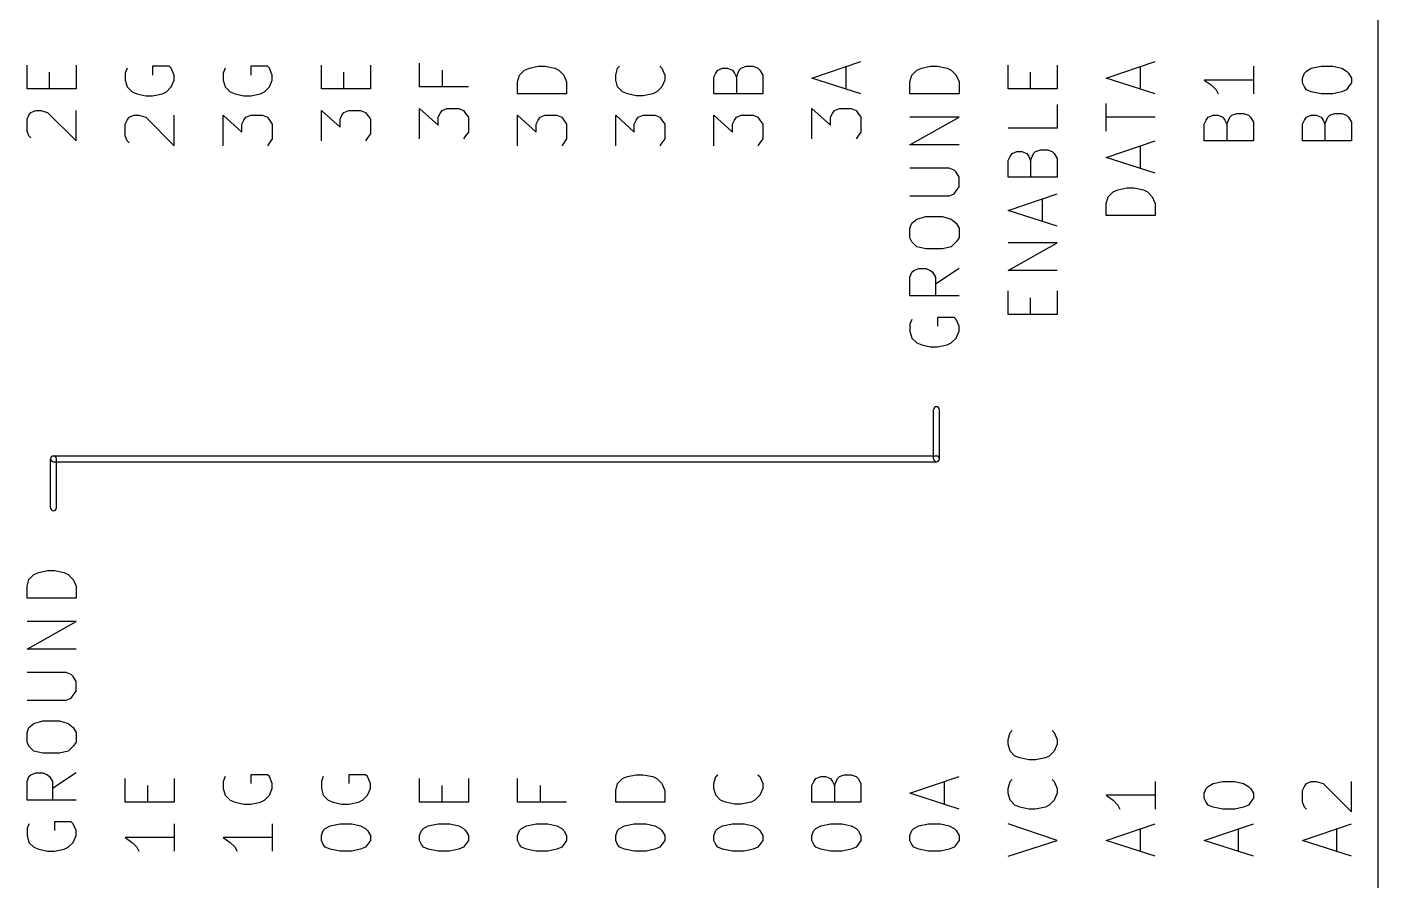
# Model space of a CAD drawing. Extents: x 10 to 287, y -200 to -10.
# Drawn here: x 139.01 to 173.99, y -75.7 to -53.59 of the extents above; entities that cross this region are included whole.
import ezdxf

# ---------------------------------------------------------------- set-up
doc = ezdxf.new("R2010")
doc.units = 0
doc.header["$MEASUREMENT"] = 0

msp = doc.modelspace()

# ---------------------------------------------------------------- linework, layer by layer
at = {"layer": 'Cyan 2'}
for p, q in [((149.174, -55.1434), (149.174, -54.5338)), ((159.334, -54.9148), (160.604, -54.483)), ((166.954, -54.9148), (168.224, -54.483)), ((139.014, -55.1942), (139.014, -54.5846)), ((139.598, -55.1942), (139.598, -54.7624)), ((140.284, -54.5846), (140.284, -55.1942)), ((141.605, -54.6608), (141.554, -54.7878)), ((141.554, -54.7878), (141.554, -54.9656)), ((142.697, -54.61), (142.265, -54.61)), ((142.265, -54.61), (142.265, -54.8386)), ((142.748, -54.6608), (142.697, -54.61)), ((142.824, -54.8386), (142.748, -54.6608)), ((142.824, -54.9656), (142.824, -54.8386)), ((144.145, -54.6608), (144.094, -54.7878)), ((144.094, -54.7878), (144.094, -54.9656)), ((145.237, -54.61), (144.805, -54.61)), ((144.805, -54.61), (144.805, -54.8386)), ((145.288, -54.6608), (145.237, -54.61)), ((145.364, -54.8386), (145.288, -54.6608)), ((145.364, -54.9656), (145.364, -54.8386)), ((146.634, -55.1942), (146.634, -54.5846)), ((147.218, -55.1942), (147.218, -54.7624)), ((147.904, -54.5846), (147.904, -55.1942)), ((149.758, -54.7116), (149.758, -55.1434)), ((151.714, -55.0164), (151.765, -54.8386)), ((151.765, -54.8386), (151.892, -54.7116)), ((151.892, -54.7116), (152.019, -54.6608)), ((152.019, -54.6608), (152.248, -54.61)), ((152.248, -54.61), (152.425, -54.61)), ((152.425, -54.61), (152.679, -54.6608)), ((152.679, -54.6608), (152.781, -54.7116)), ((152.781, -54.7116), (152.908, -54.8386)), ((152.908, -54.8386), (152.984, -55.0164)), ((154.254, -54.8386), (154.305, -54.6608)), ((154.254, -54.9656), (154.254, -54.8386)), ((154.305, -54.6608), (154.356, -54.61)), ((155.397, -54.61), (155.448, -54.6608)), ((155.448, -54.6608), (155.524, -54.8386)), ((155.524, -54.8386), (155.524, -54.9656)), ((156.794, -54.8894), (156.845, -54.7878)), ((156.794, -55.3212), (156.794, -54.8894)), ((156.845, -54.7878), (156.896, -54.7116)), ((156.896, -54.7116), (157.023, -54.6608)), ((157.023, -54.6608), (157.15, -54.6608)), ((157.15, -54.6608), (157.277, -54.7116)), ((157.277, -54.7116), (157.328, -54.7878)), ((157.328, -54.7878), (157.378, -54.8894)), ((157.378, -54.8894), (157.455, -54.7116)), ((157.378, -54.8894), (157.378, -55.3212)), ((157.455, -54.7116), (157.505, -54.6608)), ((157.505, -54.6608), (157.632, -54.61)), ((157.632, -54.61), (157.81, -54.61)), ((157.81, -54.61), (157.937, -54.6608)), ((157.937, -54.6608), (157.988, -54.7116)), ((157.988, -54.7116), (158.064, -54.8386)), ((158.064, -54.8386), (158.064, -55.3212)), ((160.223, -55.1942), (160.223, -54.61)), ((161.874, -55.0164), (161.925, -54.8386)), ((161.925, -54.8386), (162.052, -54.7116)), ((162.052, -54.7116), (162.179, -54.6608)), ((162.179, -54.6608), (162.408, -54.61)), ((162.408, -54.61), (162.585, -54.61)), ((162.585, -54.61), (162.839, -54.6608)), ((162.839, -54.6608), (162.941, -54.7116)), ((162.941, -54.7116), (163.068, -54.8386)), ((163.068, -54.8386), (163.144, -55.0164)), ((164.414, -55.1942), (164.414, -54.5846)), ((164.998, -55.1942), (164.998, -54.7624)), ((165.684, -54.5846), (165.684, -55.1942)), ((167.843, -55.1942), (167.843, -54.61)), ((170.764, -54.61), (170.764, -55.3212)), ((172.034, -54.9148), (172.085, -54.7878)), ((172.085, -54.7878), (172.136, -54.737)), ((172.136, -54.737), (172.263, -54.6608)), ((172.263, -54.6608), (172.517, -54.61)), ((172.517, -54.61), (172.822, -54.61)), ((172.822, -54.61), (173.05, -54.6608)), ((173.05, -54.6608), (173.177, -54.737)), ((173.177, -54.737), (173.228, -54.7878)), ((173.228, -54.7878), (173.304, -54.9148)), ((140.284, -55.1942), (139.014, -55.1942)), ((141.554, -54.9656), (141.605, -55.1434)), ((141.605, -55.1434), (141.732, -55.2704)), ((142.621, -55.2704), (142.748, -55.1434)), ((142.748, -55.1434), (142.824, -54.9656)), ((144.094, -54.9656), (144.145, -55.1434)), ((144.145, -55.1434), (144.272, -55.2704)), ((145.161, -55.2704), (145.288, -55.1434)), ((145.288, -55.1434), (145.364, -54.9656)), ((147.904, -55.1942), (146.634, -55.1942)), ((150.444, -55.1434), (149.174, -55.1434)), ((151.714, -55.3212), (151.714, -55.0164)), ((152.984, -55.0164), (152.984, -55.3212)), ((154.305, -55.1434), (154.254, -54.9656)), ((154.432, -55.2704), (154.305, -55.1434)), ((155.448, -55.1434), (155.321, -55.2704)), ((155.524, -54.9656), (155.448, -55.1434)), ((160.604, -55.3212), (159.334, -54.9148)), ((161.874, -55.3212), (161.874, -55.0164)), ((163.144, -55.0164), (163.144, -55.3212)), ((165.684, -55.1942), (164.414, -55.1942)), ((168.224, -55.3212), (166.954, -54.9148)), ((170.764, -54.9656), (169.494, -54.9656)), ((169.494, -54.9656), (169.672, -55.0926)), ((169.672, -55.0926), (169.799, -55.2196)), ((169.799, -55.2196), (169.85, -55.3212)), ((172.034, -55.0418), (172.034, -54.9148)), ((172.085, -55.1434), (172.034, -55.0418)), ((172.136, -55.2196), (172.085, -55.1434)), ((172.263, -55.2704), (172.136, -55.2196)), ((173.177, -55.2196), (173.05, -55.2704)), ((173.228, -55.1434), (173.177, -55.2196)), ((173.304, -55.0418), (173.228, -55.1434)), ((173.304, -54.9148), (173.304, -55.0418)), ((141.732, -55.2704), (141.859, -55.3212)), ((141.859, -55.3212), (142.088, -55.372)), ((142.088, -55.372), (142.265, -55.372)), ((142.265, -55.372), (142.519, -55.3212)), ((142.519, -55.3212), (142.621, -55.2704)), ((144.272, -55.2704), (144.399, -55.3212)), ((144.399, -55.3212), (144.628, -55.372)), ((144.628, -55.372), (144.805, -55.372)), ((144.805, -55.372), (145.059, -55.3212)), ((145.059, -55.3212), (145.161, -55.2704)), ((152.984, -55.3212), (151.714, -55.3212)), ((154.559, -55.3212), (154.432, -55.2704)), ((154.788, -55.372), (154.559, -55.3212)), ((154.965, -55.372), (154.788, -55.372)), ((155.219, -55.3212), (154.965, -55.372)), ((155.321, -55.2704), (155.219, -55.3212)), ((158.064, -55.3212), (156.794, -55.3212)), ((163.144, -55.3212), (161.874, -55.3212)), ((165.684, -55.6006), (165.684, -56.2102)), ((166.954, -56.2864), (166.954, -55.5752)), ((172.517, -55.3212), (172.263, -55.2704)), ((172.822, -55.3212), (172.517, -55.3212)), ((173.05, -55.2704), (172.822, -55.3212)), ((139.014, -55.9816), (139.065, -55.88)), ((139.065, -55.88), (139.116, -55.8038)), ((139.116, -55.8038), (139.243, -55.753)), ((139.243, -55.753), (139.37, -55.753)), ((139.37, -55.753), (139.548, -55.8038)), ((139.548, -55.8038), (140.284, -56.5404)), ((140.284, -56.5404), (140.284, -55.753)), ((141.605, -56.007), (141.656, -55.9308)), ((141.656, -55.9308), (141.783, -55.88)), ((141.783, -55.88), (141.91, -55.88)), ((141.91, -55.88), (142.088, -55.9308)), ((142.088, -55.9308), (142.824, -56.6674)), ((142.824, -56.6674), (142.824, -55.88)), ((144.094, -56.6674), (144.094, -55.88)), ((144.094, -55.88), (144.577, -56.3118)), ((144.628, -56.007), (144.678, -55.9308)), ((144.678, -55.9308), (144.805, -55.88)), ((144.805, -55.88), (145.11, -55.88)), ((145.11, -55.88), (145.237, -55.9308)), ((145.237, -55.9308), (145.288, -56.007)), ((146.634, -56.5404), (146.634, -55.753)), ((146.634, -55.753), (147.117, -56.1848)), ((147.117, -55.9816), (147.168, -55.88)), ((147.168, -55.88), (147.218, -55.8038)), ((147.218, -55.8038), (147.345, -55.753)), ((147.345, -55.753), (147.65, -55.753)), ((147.65, -55.753), (147.777, -55.8038)), ((147.777, -55.8038), (147.828, -55.88)), ((147.828, -55.88), (147.904, -55.9816)), ((149.174, -56.4896), (149.174, -55.7022)), ((149.174, -55.7022), (149.657, -56.134)), ((149.657, -55.9308), (149.708, -55.8292)), ((149.657, -56.134), (149.657, -55.9308)), ((149.708, -55.8292), (149.758, -55.753)), ((149.758, -55.753), (149.885, -55.7022)), ((149.885, -55.7022), (150.19, -55.7022)), ((150.19, -55.7022), (150.317, -55.753)), ((150.317, -55.753), (150.368, -55.8292)), ((150.368, -55.8292), (150.444, -55.9308)), ((150.444, -55.9308), (150.444, -56.3118)), ((151.714, -56.6674), (151.714, -55.88)), ((151.714, -55.88), (152.197, -56.3118)), ((152.248, -56.007), (152.298, -55.9308)), ((152.298, -55.9308), (152.425, -55.88)), ((152.425, -55.88), (152.73, -55.88)), ((152.73, -55.88), (152.857, -55.9308)), ((152.857, -55.9308), (152.908, -56.007)), ((154.254, -56.6674), (154.254, -55.88)), ((154.254, -55.88), (154.737, -56.3118)), ((154.788, -56.007), (154.838, -55.9308)), ((154.838, -55.9308), (154.965, -55.88)), ((154.965, -55.88), (155.27, -55.88)), ((155.27, -55.88), (155.397, -55.9308)), ((155.397, -55.9308), (155.448, -56.007)), ((156.794, -56.6674), (156.794, -55.88)), ((156.794, -55.88), (157.277, -56.3118)), ((157.328, -56.007), (157.378, -55.9308)), ((157.378, -55.9308), (157.505, -55.88)), ((157.505, -55.88), (157.81, -55.88)), ((157.81, -55.88), (157.937, -55.9308)), ((157.937, -55.9308), (157.988, -56.007)), ((159.334, -56.4896), (159.334, -55.7022)), ((159.334, -55.7022), (159.817, -56.134)), ((159.817, -55.9308), (159.868, -55.8292)), ((159.817, -56.134), (159.817, -55.9308)), ((159.868, -55.8292), (159.918, -55.753)), ((159.918, -55.753), (160.045, -55.7022)), ((160.045, -55.7022), (160.35, -55.7022)), ((160.35, -55.7022), (160.477, -55.753)), ((160.477, -55.753), (160.528, -55.8292)), ((160.528, -55.8292), (160.604, -55.9308)), ((160.604, -55.9308), (160.604, -56.3118)), ((161.874, -56.642), (163.144, -55.9308)), ((163.144, -55.9308), (161.874, -55.9308)), ((168.224, -55.9308), (166.954, -55.9308)), ((169.545, -56.007), (169.596, -55.9308)), ((169.596, -55.9308), (169.723, -55.88)), ((169.723, -55.88), (169.85, -55.88)), ((169.85, -55.88), (169.977, -55.9308)), ((169.977, -55.9308), (170.028, -56.007)), ((170.078, -56.1086), (170.155, -55.9308)), ((170.155, -55.9308), (170.205, -55.88)), ((170.205, -55.88), (170.332, -55.8292)), ((170.332, -55.8292), (170.51, -55.8292)), ((170.51, -55.8292), (170.637, -55.88)), ((170.637, -55.88), (170.688, -55.9308)), ((170.688, -55.9308), (170.764, -56.0578)), ((172.085, -56.007), (172.136, -55.9308)), ((172.136, -55.9308), (172.263, -55.88)), ((172.263, -55.88), (172.39, -55.88)), ((172.39, -55.88), (172.517, -55.9308)), ((172.517, -55.9308), (172.568, -56.007)), ((172.618, -56.1086), (172.695, -55.9308)), ((172.695, -55.9308), (172.745, -55.88)), ((172.745, -55.88), (172.872, -55.8292)), ((172.872, -55.8292), (173.05, -55.8292)), ((173.05, -55.8292), (173.177, -55.88)), ((173.177, -55.88), (173.228, -55.9308)), ((173.228, -55.9308), (173.304, -56.0578)), ((139.014, -56.2864), (139.014, -55.9816)), ((139.065, -56.4134), (139.014, -56.2864)), ((141.554, -56.1086), (141.605, -56.007)), ((141.554, -56.4134), (141.554, -56.1086)), ((144.577, -56.1086), (144.628, -56.007)), ((144.577, -56.3118), (144.577, -56.1086)), ((145.288, -56.007), (145.364, -56.1086)), ((145.364, -56.1086), (145.364, -56.4896)), ((147.117, -56.1848), (147.117, -55.9816)), ((147.904, -55.9816), (147.904, -56.3626)), ((152.197, -56.1086), (152.248, -56.007)), ((152.197, -56.3118), (152.197, -56.1086)), ((152.908, -56.007), (152.984, -56.1086)), ((152.984, -56.1086), (152.984, -56.4896)), ((154.737, -56.1086), (154.788, -56.007)), ((154.737, -56.3118), (154.737, -56.1086)), ((155.448, -56.007), (155.524, -56.1086)), ((155.524, -56.1086), (155.524, -56.4896)), ((157.277, -56.1086), (157.328, -56.007)), ((157.277, -56.3118), (157.277, -56.1086)), ((157.988, -56.007), (158.064, -56.1086)), ((158.064, -56.1086), (158.064, -56.4896)), ((165.684, -56.2102), (164.414, -56.2102)), ((169.494, -56.1086), (169.545, -56.007)), ((169.494, -56.5404), (169.494, -56.1086)), ((170.028, -56.007), (170.078, -56.1086)), ((170.078, -56.1086), (170.078, -56.5404)), ((170.764, -56.0578), (170.764, -56.5404)), ((172.034, -56.1086), (172.085, -56.007)), ((172.034, -56.5404), (172.034, -56.1086)), ((172.568, -56.007), (172.618, -56.1086)), ((172.618, -56.1086), (172.618, -56.5404)), ((173.304, -56.0578), (173.304, -56.5404)), ((139.116, -56.4642), (139.065, -56.4134)), ((141.605, -56.5404), (141.554, -56.4134)), ((141.656, -56.5912), (141.605, -56.5404)), ((145.288, -56.5912), (145.237, -56.6674)), ((145.364, -56.4896), (145.288, -56.5912)), ((147.828, -56.4642), (147.777, -56.5404)), ((147.904, -56.3626), (147.828, -56.4642)), ((150.368, -56.4134), (150.317, -56.4896)), ((150.444, -56.3118), (150.368, -56.4134)), ((152.908, -56.5912), (152.857, -56.6674)), ((152.984, -56.4896), (152.908, -56.5912)), ((155.448, -56.5912), (155.397, -56.6674)), ((155.524, -56.4896), (155.448, -56.5912)), ((157.988, -56.5912), (157.937, -56.6674)), ((158.064, -56.4896), (157.988, -56.5912)), ((160.528, -56.4134), (160.477, -56.4896)), ((160.604, -56.3118), (160.528, -56.4134)), ((163.144, -56.642), (161.874, -56.642)), ((166.954, -56.9722), (168.224, -56.5404)), ((170.764, -56.5404), (169.494, -56.5404)), ((173.304, -56.5404), (172.034, -56.5404)), ((164.414, -57.0484), (164.465, -56.9468)), ((164.465, -56.9468), (164.516, -56.8706)), ((164.516, -56.8706), (164.643, -56.8198)), ((164.643, -56.8198), (164.77, -56.8198)), ((164.77, -56.8198), (164.897, -56.8706)), ((164.897, -56.8706), (164.948, -56.9468)), ((164.948, -56.9468), (164.998, -57.0484)), ((164.998, -57.0484), (165.075, -56.8706)), ((165.075, -56.8706), (165.125, -56.8198)), ((165.125, -56.8198), (165.252, -56.769)), ((165.252, -56.769), (165.43, -56.769)), ((165.43, -56.769), (165.557, -56.8198)), ((165.557, -56.8198), (165.608, -56.8706)), ((165.608, -56.8706), (165.684, -56.9976)), ((165.684, -56.9976), (165.684, -57.4802)), ((168.224, -57.3786), (166.954, -56.9722)), ((167.843, -57.2516), (167.843, -56.6674)), ((162.89, -57.2516), (161.874, -57.2516)), ((163.017, -57.3024), (162.89, -57.2516)), ((163.068, -57.3532), (163.017, -57.3024)), ((163.144, -57.4802), (163.068, -57.3532)), ((164.414, -57.4802), (164.414, -57.0484)), ((164.998, -57.0484), (164.998, -57.4802)), ((163.144, -57.7342), (163.144, -57.4802)), ((165.684, -57.4802), (164.414, -57.4802)), ((161.874, -57.9628), (162.89, -57.9628)), ((162.89, -57.9628), (163.017, -57.912)), ((163.017, -57.912), (163.068, -57.8358)), ((163.068, -57.8358), (163.144, -57.7342)), ((164.414, -58.3438), (165.684, -57.912)), ((165.303, -58.6232), (165.303, -58.039)), ((166.954, -58.166), (167.005, -57.9882)), ((167.005, -57.9882), (167.132, -57.8612)), ((167.132, -57.8612), (167.259, -57.8104)), ((167.259, -57.8104), (167.488, -57.7596)), ((167.488, -57.7596), (167.665, -57.7596)), ((167.665, -57.7596), (167.919, -57.8104)), ((167.919, -57.8104), (168.021, -57.8612)), ((168.021, -57.8612), (168.148, -57.9882)), ((168.148, -57.9882), (168.224, -58.166)), ((165.684, -58.7502), (164.414, -58.3438)), ((166.954, -58.4708), (166.954, -58.166)), ((168.224, -58.166), (168.224, -58.4708)), ((161.874, -58.801), (161.925, -58.674)), ((161.925, -58.674), (162.052, -58.5724)), ((162.052, -58.5724), (162.281, -58.4962)), ((162.281, -58.4962), (162.712, -58.4962)), ((162.712, -58.4962), (162.941, -58.5724)), ((162.941, -58.5724), (163.068, -58.674)), ((163.068, -58.674), (163.144, -58.801)), ((168.224, -58.4708), (166.954, -58.4708)), ((161.874, -59.055), (161.874, -58.801)), ((161.925, -59.1566), (161.874, -59.055)), ((163.144, -59.055), (163.068, -59.1566)), ((163.144, -58.801), (163.144, -59.055)), ((162.052, -59.2836), (161.925, -59.1566)), ((162.281, -59.3344), (162.052, -59.2836)), ((162.712, -59.3344), (162.281, -59.3344)), ((162.941, -59.2836), (162.712, -59.3344)), ((163.068, -59.1566), (162.941, -59.2836)), ((164.414, -59.8932), (165.684, -59.182)), ((165.684, -59.182), (164.414, -59.182)), ((161.874, -60.071), (161.925, -59.944)), ((161.874, -60.5536), (161.874, -60.071)), ((161.925, -59.944), (161.976, -59.8932)), ((161.976, -59.8932), (162.103, -59.8424)), ((162.103, -59.8424), (162.281, -59.8424)), ((162.281, -59.8424), (162.408, -59.8932)), ((162.408, -59.8932), (162.458, -59.944)), ((162.458, -59.944), (162.535, -60.071)), ((163.144, -59.8424), (162.535, -60.2488)), ((162.535, -60.071), (162.535, -60.5536)), ((165.684, -59.8932), (164.414, -59.8932)), ((164.414, -61.0362), (164.414, -60.4266)), ((165.684, -60.4266), (165.684, -61.0362)), ((163.144, -60.5536), (161.874, -60.5536)), ((164.998, -61.0362), (164.998, -60.6044)), ((161.925, -61.1632), (161.874, -61.2902)), ((163.017, -61.1124), (162.585, -61.1124)), ((162.585, -61.1124), (162.585, -61.341)), ((163.068, -61.1632), (163.017, -61.1124)), ((163.144, -61.341), (163.068, -61.1632)), ((165.684, -61.0362), (164.414, -61.0362)), ((161.874, -61.2902), (161.874, -61.468)), ((161.874, -61.468), (161.925, -61.6458)), ((163.068, -61.6458), (163.144, -61.468)), ((163.144, -61.468), (163.144, -61.341)), ((161.925, -61.6458), (162.052, -61.7728)), ((162.052, -61.7728), (162.179, -61.8236)), ((162.179, -61.8236), (162.408, -61.8744)), ((162.408, -61.8744), (162.585, -61.8744)), ((162.585, -61.8744), (162.839, -61.8236)), ((162.839, -61.8236), (162.941, -61.7728)), ((162.941, -61.7728), (163.068, -61.6458)), ((139.065, -67.8942), (139.192, -67.7672)), ((139.192, -67.7672), (139.319, -67.7164)), ((139.319, -67.7164), (139.548, -67.6656)), ((139.548, -67.6656), (139.725, -67.6656)), ((139.725, -67.6656), (139.979, -67.7164)), ((139.979, -67.7164), (140.081, -67.7672)), ((140.081, -67.7672), (140.208, -67.8942)), ((139.014, -68.072), (139.065, -67.8942)), ((139.014, -68.3768), (139.014, -68.072)), ((140.208, -67.8942), (140.284, -68.072)), ((140.284, -68.072), (140.284, -68.3768)), ((140.284, -68.3768), (139.014, -68.3768)), ((139.014, -69.6976), (140.284, -68.9864)), ((140.284, -68.9864), (139.014, -68.9864)), ((140.284, -69.6976), (139.014, -69.6976)), ((140.03, -70.3072), (139.014, -70.3072)), ((140.157, -70.358), (140.03, -70.3072)), ((140.208, -70.4088), (140.157, -70.358)), ((140.284, -70.5358), (140.208, -70.4088)), ((140.284, -70.7898), (140.284, -70.5358)), ((140.03, -71.0184), (140.157, -70.9676)), ((140.157, -70.9676), (140.208, -70.8914)), ((140.208, -70.8914), (140.284, -70.7898)), ((139.014, -71.0184), (140.03, -71.0184)), ((139.065, -71.7296), (139.192, -71.628)), ((139.192, -71.628), (139.421, -71.5518)), ((139.421, -71.5518), (139.852, -71.5518)), ((139.852, -71.5518), (140.081, -71.628)), ((140.081, -71.628), (140.208, -71.7296)), ((139.014, -71.8566), (139.065, -71.7296)), ((139.014, -72.1106), (139.014, -71.8566)), ((140.208, -71.7296), (140.284, -71.8566)), ((140.284, -71.8566), (140.284, -72.1106)), ((164.414, -72.0344), (164.465, -71.8566)), ((164.414, -72.1614), (164.414, -72.0344)), ((164.465, -71.8566), (164.516, -71.8058)), ((165.557, -71.8058), (165.608, -71.8566)), ((165.608, -71.8566), (165.684, -72.0344)), ((165.684, -72.0344), (165.684, -72.1614)), ((139.065, -72.2122), (139.014, -72.1106)), ((139.192, -72.3392), (139.065, -72.2122)), ((139.421, -72.39), (139.192, -72.3392)), ((139.852, -72.39), (139.421, -72.39)), ((140.081, -72.3392), (139.852, -72.39)), ((140.208, -72.2122), (140.081, -72.3392)), ((140.284, -72.1106), (140.208, -72.2122)), ((164.465, -72.3392), (164.414, -72.1614)), ((164.592, -72.4662), (164.465, -72.3392)), ((165.608, -72.3392), (165.481, -72.4662)), ((165.684, -72.1614), (165.608, -72.3392)), ((164.719, -72.517), (164.592, -72.4662)), ((164.948, -72.5678), (164.719, -72.517)), ((165.125, -72.5678), (164.948, -72.5678)), ((165.379, -72.517), (165.125, -72.5678)), ((165.481, -72.4662), (165.379, -72.517)), ((139.014, -73.1266), (139.065, -72.9996)), ((139.065, -72.9996), (139.116, -72.9488)), ((139.116, -72.9488), (139.243, -72.898)), ((139.243, -72.898), (139.421, -72.898)), ((139.421, -72.898), (139.548, -72.9488)), ((139.548, -72.9488), (139.598, -72.9996)), ((139.598, -72.9996), (139.675, -73.1266)), ((140.284, -72.898), (139.675, -73.3044)), ((141.554, -73.66), (141.554, -73.0504)), ((142.824, -73.0504), (142.824, -73.66)), ((144.145, -72.9996), (144.094, -73.1266)), ((145.237, -72.9488), (144.805, -72.9488)), ((144.805, -72.9488), (144.805, -73.1774)), ((145.288, -72.9996), (145.237, -72.9488)), ((145.364, -73.1774), (145.288, -72.9996)), ((146.685, -72.9996), (146.634, -73.1266)), ((147.777, -72.9488), (147.345, -72.9488)), ((147.345, -72.9488), (147.345, -73.1774)), ((147.828, -72.9996), (147.777, -72.9488)), ((147.904, -73.1774), (147.828, -72.9996)), ((149.174, -73.66), (149.174, -73.0504)), ((150.444, -73.0504), (150.444, -73.66)), ((151.714, -73.66), (151.714, -73.0504)), ((154.305, -73.1774), (154.432, -73.0504)), ((154.432, -73.0504), (154.559, -72.9996)), ((154.559, -72.9996), (154.788, -72.9488)), ((154.788, -72.9488), (154.965, -72.9488)), ((154.965, -72.9488), (155.219, -72.9996)), ((155.219, -72.9996), (155.321, -73.0504)), ((155.321, -73.0504), (155.448, -73.1774)), ((156.794, -73.1774), (156.845, -72.9996)), ((156.845, -72.9996), (156.896, -72.9488)), ((157.937, -72.9488), (157.988, -72.9996)), ((157.988, -72.9996), (158.064, -73.1774)), ((159.385, -73.1266), (159.436, -73.0504)), ((159.436, -73.0504), (159.563, -72.9996)), ((159.563, -72.9996), (159.69, -72.9996)), ((159.69, -72.9996), (159.817, -73.0504)), ((159.817, -73.0504), (159.868, -73.1266)), ((159.918, -73.2282), (159.995, -73.0504)), ((159.995, -73.0504), (160.045, -72.9996)), ((160.045, -72.9996), (160.172, -72.9488)), ((160.172, -72.9488), (160.35, -72.9488)), ((160.35, -72.9488), (160.477, -72.9996)), ((160.477, -72.9996), (160.528, -73.0504)), ((160.528, -73.0504), (160.604, -73.1774)), ((161.874, -73.4314), (163.144, -72.9996)), ((164.465, -73.1266), (164.516, -73.0758)), ((165.557, -73.0758), (165.608, -73.1266)), ((139.014, -73.6092), (139.014, -73.1266)), ((139.675, -73.1266), (139.675, -73.6092)), ((142.138, -73.66), (142.138, -73.2282)), ((144.094, -73.1266), (144.094, -73.3044)), ((144.094, -73.3044), (144.145, -73.4822)), ((145.288, -73.4822), (145.364, -73.3044)), ((145.364, -73.3044), (145.364, -73.1774)), ((146.634, -73.1266), (146.634, -73.3044)), ((146.634, -73.3044), (146.685, -73.4822)), ((147.828, -73.4822), (147.904, -73.3044)), ((147.904, -73.3044), (147.904, -73.1774)), ((149.758, -73.66), (149.758, -73.2282)), ((152.298, -73.2282), (152.298, -73.66)), ((154.254, -73.3552), (154.305, -73.1774)), ((154.254, -73.66), (154.254, -73.3552)), ((155.448, -73.1774), (155.524, -73.3552)), ((155.524, -73.3552), (155.524, -73.66)), ((156.794, -73.3044), (156.794, -73.1774)), ((156.845, -73.4822), (156.794, -73.3044)), ((158.064, -73.3044), (157.988, -73.4822)), ((158.064, -73.1774), (158.064, -73.3044)), ((159.334, -73.2282), (159.385, -73.1266)), ((159.334, -73.66), (159.334, -73.2282)), ((159.868, -73.1266), (159.918, -73.2282)), ((159.918, -73.2282), (159.918, -73.66)), ((160.604, -73.1774), (160.604, -73.66)), ((163.144, -73.8378), (161.874, -73.4314)), ((162.763, -73.7108), (162.763, -73.1266)), ((164.414, -73.3044), (164.465, -73.1266)), ((164.414, -73.4314), (164.414, -73.3044)), ((164.465, -73.6092), (164.414, -73.4314)), ((165.608, -73.1266), (165.684, -73.3044)), ((165.684, -73.4314), (165.608, -73.6092)), ((165.684, -73.3044), (165.684, -73.4314)), ((168.224, -73.1266), (168.224, -73.8378)), ((169.494, -73.4314), (169.545, -73.3044)), ((169.494, -73.5584), (169.494, -73.4314)), ((169.545, -73.3044), (169.596, -73.2536)), ((169.596, -73.2536), (169.723, -73.1774)), ((169.723, -73.1774), (169.977, -73.1266)), ((169.977, -73.1266), (170.282, -73.1266)), ((170.282, -73.1266), (170.51, -73.1774)), ((170.51, -73.1774), (170.637, -73.2536)), ((170.637, -73.2536), (170.688, -73.3044)), ((170.688, -73.3044), (170.764, -73.4314)), ((170.764, -73.4314), (170.764, -73.5584)), ((172.034, -73.3552), (172.085, -73.2536)), ((172.034, -73.66), (172.034, -73.3552)), ((172.085, -73.2536), (172.136, -73.1774)), ((172.136, -73.1774), (172.263, -73.1266)), ((172.263, -73.1266), (172.39, -73.1266)), ((172.39, -73.1266), (172.568, -73.1774)), ((172.568, -73.1774), (173.304, -73.914)), ((173.304, -73.914), (173.304, -73.1266)), ((140.284, -73.6092), (139.014, -73.6092)), ((142.824, -73.66), (141.554, -73.66)), ((144.145, -73.4822), (144.272, -73.6092)), ((144.272, -73.6092), (144.399, -73.66)), ((144.399, -73.66), (144.628, -73.7108)), ((144.628, -73.7108), (144.805, -73.7108)), ((144.805, -73.7108), (145.059, -73.66)), ((145.059, -73.66), (145.161, -73.6092)), ((145.161, -73.6092), (145.288, -73.4822)), ((146.685, -73.4822), (146.812, -73.6092)), ((146.812, -73.6092), (146.939, -73.66)), ((146.939, -73.66), (147.168, -73.7108)), ((147.168, -73.7108), (147.345, -73.7108)), ((147.345, -73.7108), (147.599, -73.66)), ((147.599, -73.66), (147.701, -73.6092)), ((147.701, -73.6092), (147.828, -73.4822)), ((150.444, -73.66), (149.174, -73.66)), ((152.984, -73.66), (151.714, -73.66)), ((155.524, -73.66), (154.254, -73.66)), ((156.972, -73.6092), (156.845, -73.4822)), ((157.099, -73.66), (156.972, -73.6092)), ((157.328, -73.7108), (157.099, -73.66)), ((157.505, -73.7108), (157.328, -73.7108)), ((157.759, -73.66), (157.505, -73.7108)), ((157.861, -73.6092), (157.759, -73.66)), ((157.988, -73.4822), (157.861, -73.6092)), ((160.604, -73.66), (159.334, -73.66)), ((164.592, -73.7362), (164.465, -73.6092)), ((164.719, -73.787), (164.592, -73.7362)), ((164.948, -73.8378), (164.719, -73.787)), ((165.379, -73.787), (165.125, -73.8378)), ((165.481, -73.7362), (165.379, -73.787)), ((165.608, -73.6092), (165.481, -73.7362)), ((168.224, -73.4822), (166.954, -73.4822)), ((166.954, -73.4822), (167.132, -73.6092)), ((167.132, -73.6092), (167.259, -73.7362)), ((167.259, -73.7362), (167.31, -73.8378)), ((169.545, -73.66), (169.494, -73.5584)), ((169.596, -73.7362), (169.545, -73.66)), ((169.723, -73.787), (169.596, -73.7362)), ((169.977, -73.8378), (169.723, -73.787)), ((170.51, -73.787), (170.282, -73.8378)), ((170.637, -73.7362), (170.51, -73.787)), ((170.688, -73.66), (170.637, -73.7362)), ((170.764, -73.5584), (170.688, -73.66)), ((172.085, -73.787), (172.034, -73.66)), ((172.136, -73.8378), (172.085, -73.787)), ((165.125, -73.8378), (164.948, -73.8378)), ((170.282, -73.8378), (169.977, -73.8378)), ((139.065, -74.2188), (139.014, -74.3458)), ((139.014, -74.3458), (139.014, -74.5236)), ((140.157, -74.168), (139.725, -74.168)), ((139.725, -74.168), (139.725, -74.3966)), ((140.208, -74.2188), (140.157, -74.168)), ((140.284, -74.3966), (140.208, -74.2188)), ((140.284, -74.5236), (140.284, -74.3966)), ((142.824, -74.2188), (142.824, -74.93)), ((145.364, -74.2188), (145.364, -74.93)), ((146.634, -74.5236), (146.685, -74.3966)), ((146.685, -74.3966), (146.736, -74.3458)), ((146.736, -74.3458), (146.863, -74.2696)), ((146.863, -74.2696), (147.117, -74.2188)), ((147.117, -74.2188), (147.422, -74.2188)), ((147.422, -74.2188), (147.65, -74.2696)), ((147.65, -74.2696), (147.777, -74.3458)), ((147.777, -74.3458), (147.828, -74.3966)), ((147.828, -74.3966), (147.904, -74.5236)), ((149.174, -74.5236), (149.225, -74.3966)), ((149.225, -74.3966), (149.276, -74.3458)), ((149.276, -74.3458), (149.403, -74.2696)), ((149.403, -74.2696), (149.657, -74.2188)), ((149.657, -74.2188), (149.962, -74.2188)), ((149.962, -74.2188), (150.19, -74.2696)), ((150.19, -74.2696), (150.317, -74.3458)), ((150.317, -74.3458), (150.368, -74.3966)), ((150.368, -74.3966), (150.444, -74.5236)), ((151.714, -74.5236), (151.765, -74.3966)), ((151.765, -74.3966), (151.816, -74.3458)), ((151.816, -74.3458), (151.943, -74.2696)), ((151.943, -74.2696), (152.197, -74.2188)), ((152.197, -74.2188), (152.502, -74.2188)), ((152.502, -74.2188), (152.73, -74.2696)), ((152.73, -74.2696), (152.857, -74.3458)), ((152.857, -74.3458), (152.908, -74.3966)), ((152.908, -74.3966), (152.984, -74.5236)), ((154.254, -74.5236), (154.305, -74.3966)), ((154.305, -74.3966), (154.356, -74.3458)), ((154.356, -74.3458), (154.483, -74.2696)), ((154.483, -74.2696), (154.737, -74.2188)), ((154.737, -74.2188), (155.042, -74.2188)), ((155.042, -74.2188), (155.27, -74.2696)), ((155.27, -74.2696), (155.397, -74.3458)), ((155.397, -74.3458), (155.448, -74.3966)), ((155.448, -74.3966), (155.524, -74.5236)), ((156.794, -74.5236), (156.845, -74.3966)), ((156.845, -74.3966), (156.896, -74.3458)), ((156.896, -74.3458), (157.023, -74.2696)), ((157.023, -74.2696), (157.277, -74.2188)), ((157.277, -74.2188), (157.582, -74.2188)), ((157.582, -74.2188), (157.81, -74.2696)), ((157.81, -74.2696), (157.937, -74.3458)), ((157.937, -74.3458), (157.988, -74.3966)), ((157.988, -74.3966), (158.064, -74.5236)), ((159.334, -74.5236), (159.385, -74.3966)), ((159.385, -74.3966), (159.436, -74.3458)), ((159.436, -74.3458), (159.563, -74.2696)), ((159.563, -74.2696), (159.817, -74.2188)), ((159.817, -74.2188), (160.122, -74.2188)), ((160.122, -74.2188), (160.35, -74.2696)), ((160.35, -74.2696), (160.477, -74.3458)), ((160.477, -74.3458), (160.528, -74.3966)), ((160.528, -74.3966), (160.604, -74.5236)), ((161.874, -74.5236), (161.925, -74.3966)), ((161.925, -74.3966), (161.976, -74.3458)), ((161.976, -74.3458), (162.103, -74.2696)), ((162.103, -74.2696), (162.357, -74.2188)), ((162.357, -74.2188), (162.662, -74.2188)), ((162.662, -74.2188), (162.89, -74.2696)), ((162.89, -74.2696), (163.017, -74.3458)), ((163.017, -74.3458), (163.068, -74.3966)), ((163.068, -74.3966), (163.144, -74.5236)), ((165.684, -74.6506), (164.414, -74.2188)), ((166.954, -74.6506), (168.224, -74.2188)), ((167.843, -74.93), (167.843, -74.3458)), ((169.494, -74.6506), (170.764, -74.2188)), ((170.383, -74.93), (170.383, -74.3458)), ((172.034, -74.6506), (173.304, -74.2188)), ((172.923, -74.93), (172.923, -74.3458)), ((139.014, -74.5236), (139.065, -74.7014)), ((139.065, -74.7014), (139.192, -74.8284)), ((139.192, -74.8284), (139.319, -74.8792)), ((139.979, -74.8792), (140.081, -74.8284)), ((140.081, -74.8284), (140.208, -74.7014)), ((140.208, -74.7014), (140.284, -74.5236)), ((142.824, -74.5744), (141.554, -74.5744)), ((141.554, -74.5744), (141.732, -74.7014)), ((141.732, -74.7014), (141.859, -74.8284)), ((141.859, -74.8284), (141.91, -74.93)), ((145.364, -74.5744), (144.094, -74.5744)), ((144.094, -74.5744), (144.272, -74.7014)), ((144.272, -74.7014), (144.399, -74.8284)), ((144.399, -74.8284), (144.45, -74.93)), ((146.634, -74.6506), (146.634, -74.5236)), ((146.685, -74.7522), (146.634, -74.6506)), ((146.736, -74.8284), (146.685, -74.7522)), ((146.863, -74.8792), (146.736, -74.8284)), ((147.777, -74.8284), (147.65, -74.8792)), ((147.828, -74.7522), (147.777, -74.8284)), ((147.904, -74.6506), (147.828, -74.7522)), ((147.904, -74.5236), (147.904, -74.6506)), ((149.174, -74.6506), (149.174, -74.5236)), ((149.225, -74.7522), (149.174, -74.6506)), ((149.276, -74.8284), (149.225, -74.7522)), ((149.403, -74.8792), (149.276, -74.8284)), ((150.317, -74.8284), (150.19, -74.8792)), ((150.368, -74.7522), (150.317, -74.8284)), ((150.444, -74.6506), (150.368, -74.7522)), ((150.444, -74.5236), (150.444, -74.6506)), ((151.714, -74.6506), (151.714, -74.5236)), ((151.765, -74.7522), (151.714, -74.6506)), ((151.816, -74.8284), (151.765, -74.7522)), ((151.943, -74.8792), (151.816, -74.8284)), ((152.857, -74.8284), (152.73, -74.8792)), ((152.908, -74.7522), (152.857, -74.8284)), ((152.984, -74.6506), (152.908, -74.7522)), ((152.984, -74.5236), (152.984, -74.6506)), ((154.254, -74.6506), (154.254, -74.5236)), ((154.305, -74.7522), (154.254, -74.6506)), ((154.356, -74.8284), (154.305, -74.7522)), ((154.483, -74.8792), (154.356, -74.8284)), ((155.397, -74.8284), (155.27, -74.8792)), ((155.448, -74.7522), (155.397, -74.8284)), ((155.524, -74.6506), (155.448, -74.7522)), ((155.524, -74.5236), (155.524, -74.6506)), ((156.794, -74.6506), (156.794, -74.5236)), ((156.845, -74.7522), (156.794, -74.6506)), ((156.896, -74.8284), (156.845, -74.7522)), ((157.023, -74.8792), (156.896, -74.8284)), ((157.937, -74.8284), (157.81, -74.8792)), ((157.988, -74.7522), (157.937, -74.8284)), ((158.064, -74.6506), (157.988, -74.7522)), ((158.064, -74.5236), (158.064, -74.6506)), ((159.334, -74.6506), (159.334, -74.5236)), ((159.385, -74.7522), (159.334, -74.6506)), ((159.436, -74.8284), (159.385, -74.7522)), ((159.563, -74.8792), (159.436, -74.8284)), ((160.477, -74.8284), (160.35, -74.8792)), ((160.528, -74.7522), (160.477, -74.8284)), ((160.604, -74.6506), (160.528, -74.7522)), ((160.604, -74.5236), (160.604, -74.6506)), ((161.874, -74.6506), (161.874, -74.5236)), ((161.925, -74.7522), (161.874, -74.6506)), ((161.976, -74.8284), (161.925, -74.7522)), ((162.103, -74.8792), (161.976, -74.8284)), ((163.017, -74.8284), (162.89, -74.8792)), ((163.068, -74.7522), (163.017, -74.8284)), ((163.144, -74.6506), (163.068, -74.7522)), ((163.144, -74.5236), (163.144, -74.6506)), ((164.414, -75.057), (165.684, -74.6506)), ((168.224, -75.057), (166.954, -74.6506)), ((170.764, -75.057), (169.494, -74.6506)), ((173.304, -75.057), (172.034, -74.6506)), ((139.319, -74.8792), (139.548, -74.93)), ((139.548, -74.93), (139.725, -74.93)), ((139.725, -74.93), (139.979, -74.8792)), ((147.117, -74.93), (146.863, -74.8792)), ((147.422, -74.93), (147.117, -74.93)), ((147.65, -74.8792), (147.422, -74.93)), ((149.657, -74.93), (149.403, -74.8792)), ((149.962, -74.93), (149.657, -74.93)), ((150.19, -74.8792), (149.962, -74.93)), ((152.197, -74.93), (151.943, -74.8792)), ((152.502, -74.93), (152.197, -74.93)), ((152.73, -74.8792), (152.502, -74.93)), ((154.737, -74.93), (154.483, -74.8792)), ((155.042, -74.93), (154.737, -74.93)), ((155.27, -74.8792), (155.042, -74.93)), ((157.277, -74.93), (157.023, -74.8792)), ((157.582, -74.93), (157.277, -74.93)), ((157.81, -74.8792), (157.582, -74.93)), ((159.817, -74.93), (159.563, -74.8792)), ((160.122, -74.93), (159.817, -74.93)), ((160.35, -74.8792), (160.122, -74.93)), ((162.357, -74.93), (162.103, -74.8792)), ((162.662, -74.93), (162.357, -74.93)), ((162.89, -74.8792), (162.662, -74.93))]:
    msp.add_line(p, q, dxfattribs=at)
at = {"layer": 'L.Yellow'}
msp.add_line((173.99, -53.34), (173.99, -76.2), dxfattribs=at)
at = {"layer": 'Red 2'}
for p, q in [((173.99, -53.34), (173.99, -76.2)), ((162.484, -64.77), (162.484, -63.5)), ((162.636, -64.77), (162.636, -63.5)), ((139.7, -64.6938), (162.56, -64.6938)), ((139.624, -66.04), (139.624, -64.77)), ((139.7, -64.8462), (162.56, -64.8462)), ((139.776, -66.04), (139.776, -64.77))]:
    msp.add_line(p, q, dxfattribs=at)
for centre, start, end in [((162.56, -63.5), 360, 540), ((139.7, -64.77), 360, 540), ((139.7, -64.77), 90, 270), ((162.56, -64.77), 270, 450), ((162.56, -64.77), 180, 360), ((139.7, -66.04), 180, 360)]:
    msp.add_arc(centre, 0.0762, start, end, dxfattribs=at)

doc.saveas('drawing.dxf')
